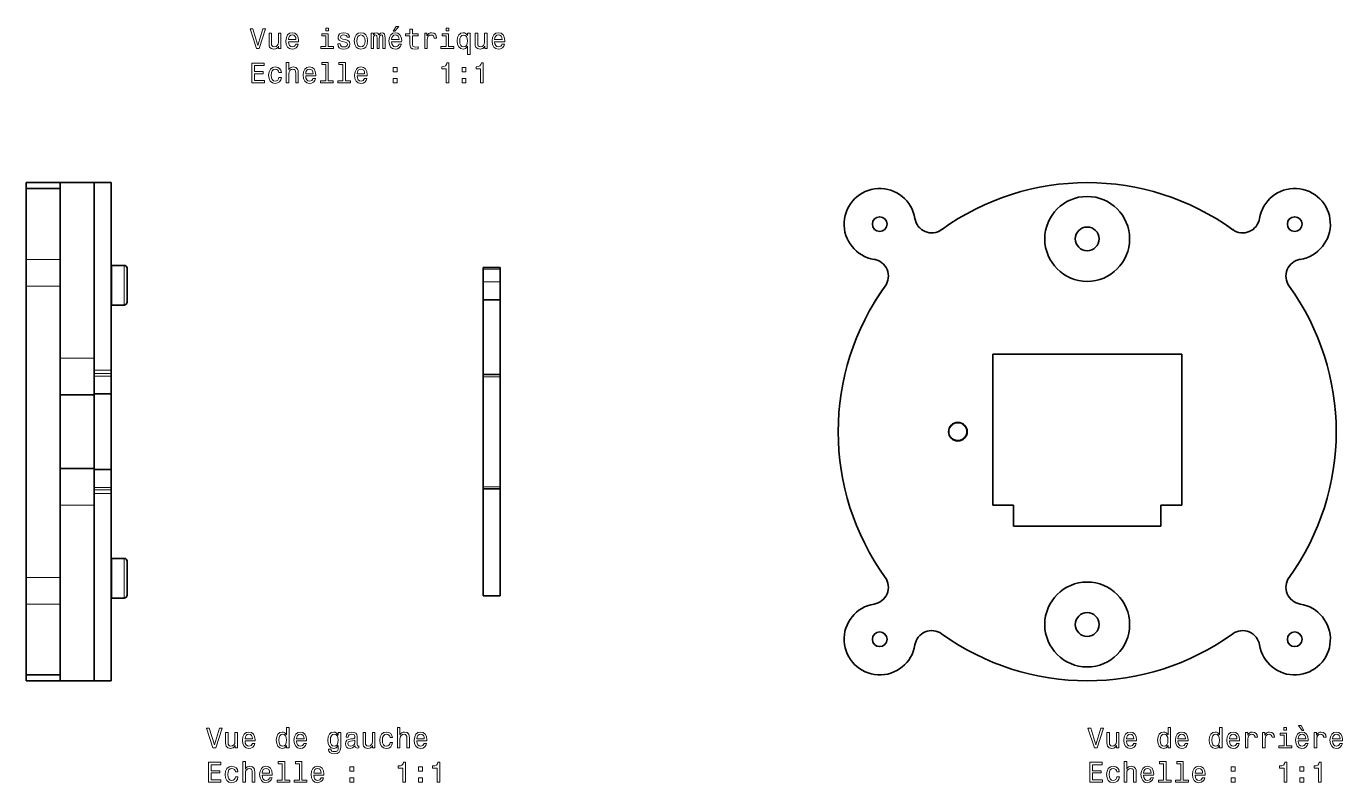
# Model space of a CAD drawing. Extents: x 434 to 934, y 260 to 624.
# Drawn here: x 701.7 to 934.4, y 358.5 to 492.1 of the extents above; entities that cross this region are included whole.
import ezdxf

# ---------------------------------------------------------------- set-up
doc = ezdxf.new("R2010")
doc.units = 0

msp = doc.modelspace()

# ---------------------------------------------------------------- linework, layer by layer
at = {"color": 7, "lineweight": 35, "ltscale": 0.030039}
msp.add_line((701.74, 463.3), (701.74, 464.5), dxfattribs=at)
at = {"color": 7, "lineweight": 35, "ltscale": 0.15}
for p, q in [((701.74, 464.5), (707.74, 464.5)), ((707.74, 463.47), (701.74, 463.47)), ((707.74, 464.5), (713.74, 464.5)), ((707.74, 427), (713.74, 427)), ((707.74, 414), (713.74, 414)), ((707.74, 377.53), (701.74, 377.53)), ((701.74, 376.5), (707.74, 376.5)), ((707.74, 376.5), (713.74, 376.5))]:
    msp.add_line(p, q, dxfattribs=at)
at = {"color": 7, "lineweight": 35, "ltscale": 0.313062}
for p, q in [((701.74, 463.47), (701.74, 450.95)), ((707.74, 450.95), (707.74, 463.47)), ((701.74, 390.05), (701.74, 377.53)), ((707.74, 377.53), (707.74, 390.05))]:
    msp.add_line(p, q, dxfattribs=at)
at = {"color": 7, "lineweight": 35, "ltscale": 0.025726}
msp.add_line((707.74, 463.47), (707.74, 464.5), dxfattribs=at)
msp.add_line((707.74, 463.47), (707.74, 464.5), dxfattribs=at)
at = {"color": 7, "lineweight": 35}
for p, q in [((713.74, 433.47), (713.74, 464.5)), ((713.74, 431.39), (713.74, 464.5)), ((716.74, 431.39), (716.74, 464.5)), ((701.74, 420.5), (701.74, 446.23)), ((707.74, 420.5), (707.74, 446.23)), ((905.92, 434.2), (872.52, 434.2)), ((872.52, 407.5), (872.52, 434.2)), ((905.92, 434.2), (905.92, 407.5)), ((701.74, 394.77), (701.74, 420.5)), ((707.74, 394.77), (707.74, 420.5)), ((713.74, 376.5), (713.74, 409.61)), ((716.74, 376.5), (716.74, 409.61)), ((713.74, 376.5), (713.74, 407.53)), ((876.22, 403.8), (902.22, 403.8)), ((876.22, 403.8), (902.22, 403.8))]:
    msp.add_line(p, q, dxfattribs=at)
at = {"color": 7, "lineweight": 35, "ltscale": 0.075}
for p, q in [((713.74, 464.5), (716.74, 464.5)), ((782.47, 449.51), (785.47, 449.51)), ((782.47, 443.8), (785.47, 443.8)), ((785.47, 430.6), (782.47, 430.6)), ((716.74, 427.2), (713.74, 427.2)), ((716.74, 413.8), (713.74, 413.8)), ((785.47, 410.4), (782.47, 410.4)), ((782.47, 391.49), (785.47, 391.49)), ((713.74, 376.5), (716.74, 376.5))]:
    msp.add_line(p, q, dxfattribs=at)
at = {"color": 7, "lineweight": 13, "ltscale": 0.15}
for p, q in [((701.74, 450.95), (707.74, 450.95)), ((701.74, 446.23), (707.74, 446.23)), ((707.74, 433.47), (713.74, 433.47)), ((707.74, 407.53), (713.74, 407.53)), ((701.74, 394.77), (707.74, 394.77)), ((701.74, 390.05), (707.74, 390.05))]:
    msp.add_line(p, q, dxfattribs=at)
at = {"color": 7, "lineweight": 35, "ltscale": 0.117937}
for p, q in [((701.74, 446.23), (701.74, 450.95)), ((707.74, 446.23), (707.74, 450.95)), ((701.74, 390.05), (701.74, 394.77)), ((707.74, 390.05), (707.74, 394.77))]:
    msp.add_line(p, q, dxfattribs=at)
at = {"color": 7, "lineweight": 13, "ltscale": 0.010712}
for p, q in [((716.84, 449.46), (716.84, 449.88)), ((719.04, 449.46), (719.04, 449.88))]:
    msp.add_line(p, q, dxfattribs=at)
at = {"color": 7, "lineweight": 35, "ltscale": 0.055}
for p, q in [((716.84, 449.88), (719.04, 449.88)), ((716.84, 442.88), (719.04, 442.88)), ((905.92, 434.2), (905.92, 432)), ((716.84, 398.12), (719.04, 398.12)), ((716.84, 391.12), (719.04, 391.12))]:
    msp.add_line(p, q, dxfattribs=at)
at = {"color": 7, "lineweight": 13, "ltscale": 0.164288}
for p, q in [((716.84, 442.88), (716.84, 449.46)), ((719.04, 442.88), (719.04, 449.46))]:
    msp.add_line(p, q, dxfattribs=at)
at = {"color": 7, "lineweight": 35, "ltscale": 0.009181}
for p, q in [((719.54, 449.02), (719.54, 449.38)), ((719.54, 397.25), (719.54, 397.62))]:
    msp.add_line(p, q, dxfattribs=at)
at = {"color": 7, "lineweight": 35, "ltscale": 0.140819}
for p, q in [((719.54, 443.38), (719.54, 449.02)), ((719.54, 391.62), (719.54, 397.25))]:
    msp.add_line(p, q, dxfattribs=at)
at = {"color": 7, "lineweight": 35, "ltscale": 0.007245}
for p, q in [((782.47, 449.22), (782.47, 449.51)), ((785.47, 449.22), (785.47, 449.51))]:
    msp.add_line(p, q, dxfattribs=at)
at = {"color": 7, "lineweight": 13, "ltscale": 0.075}
for p, q in [((782.47, 449.22), (785.47, 449.22)), ((782.47, 446.98), (785.47, 446.98)), ((716.74, 431.39), (713.74, 431.39)), ((716.74, 430.78), (713.74, 430.78)), ((716.74, 430.34), (713.74, 430.34)), ((785.47, 430.21), (782.47, 430.21)), ((716.74, 410.66), (713.74, 410.66)), ((716.74, 410.22), (713.74, 410.22)), ((716.74, 409.61), (713.74, 409.61)), ((785.47, 410.79), (782.47, 410.79))]:
    msp.add_line(p, q, dxfattribs=at)
at = {"color": 7, "lineweight": 35, "ltscale": 0.056018}
for p, q in [((782.47, 446.98), (782.47, 449.22)), ((785.47, 446.98), (785.47, 449.22))]:
    msp.add_line(p, q, dxfattribs=at)
at = {"color": 7, "lineweight": 35, "ltscale": 0.082693}
msp.add_line((782.47, 443.67), (782.47, 446.98), dxfattribs=at)
at = {"color": 7, "lineweight": 35, "ltscale": 0.079473}
msp.add_line((785.47, 443.8), (785.47, 446.98), dxfattribs=at)
at = {"color": 7, "lineweight": 35, "ltscale": 0.318921}
for p, q in [((707.74, 433.47), (707.74, 446.23)), ((707.74, 394.77), (707.74, 407.53))]:
    msp.add_line(p, q, dxfattribs=at)
at = {"color": 7, "lineweight": 35, "ltscale": 0.33735}
msp.add_line((782.47, 430.31), (782.47, 443.8), dxfattribs=at)
at = {"color": 7, "lineweight": 35, "ltscale": 0.330081}
msp.add_line((785.47, 430.6), (785.47, 443.8), dxfattribs=at)
at = {"color": 7, "lineweight": 35, "ltscale": 0.161858}
msp.add_line((713.74, 427), (713.74, 433.47), dxfattribs=at)
at = {"color": 7, "lineweight": 35, "ltscale": 0.015247}
for p, q in [((713.74, 430.78), (713.74, 431.39)), ((716.74, 430.78), (716.74, 431.39)), ((713.74, 409.61), (713.74, 410.22)), ((716.74, 409.61), (716.74, 410.22))]:
    msp.add_line(p, q, dxfattribs=at)
at = {"color": 7, "lineweight": 35, "ltscale": 0.002382}
for p, q in [((713.74, 430.69), (713.74, 430.78)), ((713.74, 410.22), (713.74, 410.31))]:
    msp.add_line(p, q, dxfattribs=at)
at = {"color": 7, "lineweight": 35, "ltscale": 0.010969}
for p, q in [((716.74, 430.34), (716.74, 430.78)), ((716.74, 410.22), (716.74, 410.66))]:
    msp.add_line(p, q, dxfattribs=at)
at = {"color": 7, "lineweight": 35, "ltscale": 0.009741}
for p, q in [((782.47, 430.21), (782.47, 430.6)), ((785.47, 430.21), (785.47, 430.6))]:
    msp.add_line(p, q, dxfattribs=at)
at = {"color": 7, "lineweight": 35, "ltscale": 0.078551}
for p, q in [((716.74, 427.2), (716.74, 430.34)), ((716.74, 410.66), (716.74, 413.8))]:
    msp.add_line(p, q, dxfattribs=at)
at = {"color": 7, "lineweight": 35, "ltscale": 0.485529}
for p, q in [((782.47, 410.79), (782.47, 430.21)), ((785.47, 410.79), (785.47, 430.21))]:
    msp.add_line(p, q, dxfattribs=at)
at = {"color": 7, "lineweight": 35, "ltscale": 0.325}
msp.add_line((713.74, 414), (713.74, 427), dxfattribs=at)
at = {"color": 7, "lineweight": 35, "ltscale": 0.334998}
msp.add_line((716.74, 413.8), (716.74, 427.2), dxfattribs=at)
at = {"color": 7, "lineweight": 35, "ltscale": 0.001415}
msp.add_line((865.32, 419.36), (865.28, 419.32), dxfattribs=at)
at = {"color": 7, "lineweight": 13, "ltscale": 0.002001}
msp.add_line((866.36, 419), (866.36, 418.92), dxfattribs=at)
at = {"color": 7, "lineweight": 13, "ltscale": 3.00563e-05}
msp.add_line((867.96, 420.45), (867.96, 420.45), dxfattribs=at)
at = {"color": 7, "lineweight": 13, "ltscale": 0.000107431}
msp.add_line((867.98, 420.36), (867.98, 420.36), dxfattribs=at)
at = {"color": 7, "lineweight": 35, "ltscale": 0.161859}
msp.add_line((713.74, 407.53), (713.74, 414), dxfattribs=at)
at = {"color": 7, "lineweight": 35, "ltscale": 0.009742}
for p, q in [((782.47, 410.4), (782.47, 410.79)), ((785.47, 410.4), (785.47, 410.79))]:
    msp.add_line(p, q, dxfattribs=at)
at = {"color": 7, "lineweight": 35, "ltscale": 0.472816}
for p, q in [((782.47, 391.49), (782.47, 410.4)), ((785.47, 391.49), (785.47, 410.4))]:
    msp.add_line(p, q, dxfattribs=at)
at = {"color": 7, "lineweight": 35, "ltscale": 0.0925}
for p, q in [((876.22, 407.5), (872.52, 407.5)), ((876.22, 407.5), (876.22, 403.8)), ((902.22, 407.5), (902.22, 403.8)), ((902.22, 407.5), (905.92, 407.5))]:
    msp.add_line(p, q, dxfattribs=at)
at = {"color": 7, "lineweight": 35, "ltscale": 0.0375}
msp.add_line((905.92, 409), (905.92, 407.5), dxfattribs=at)
at = {"color": 7, "lineweight": 13, "ltscale": 0.010711}
for p, q in [((716.84, 397.69), (716.84, 398.12)), ((719.04, 397.69), (719.04, 398.12))]:
    msp.add_line(p, q, dxfattribs=at)
at = {"color": 7, "lineweight": 13, "ltscale": 0.164289}
for p, q in [((716.84, 391.12), (716.84, 397.69)), ((719.04, 391.12), (719.04, 397.69))]:
    msp.add_line(p, q, dxfattribs=at)
at = {"color": 7, "lineweight": 35, "ltscale": 0.025702}
for p, q in [((701.74, 376.5), (701.74, 377.53)), ((707.74, 376.5), (707.74, 377.53))]:
    msp.add_line(p, q, dxfattribs=at)
at = {"color": 7, "lineweight": 35, "ltscale": 0.0257}
msp.add_line((707.74, 376.5), (707.74, 377.53), dxfattribs=at)
at = {"color": 7, "lineweight": 13}
for points in [[(743.53, 491.68), (742.65, 488.7), (741.75, 491.68), (741.27, 491.68), (742.4, 488.18), (742.9, 488.18), (744.01, 491.68)], [(746.73, 490.89), (746.29, 490.89), (746.29, 489.32), (746.24, 488.96), (746.09, 488.7), (745.87, 488.54), (745.57, 488.49), (745.33, 488.53), (745.18, 488.65), (745.09, 488.85), (745.07, 489.15), (745.07, 490.89), (744.63, 490.89), (744.63, 489.11), (744.64, 488.75), (744.74, 488.45), (745.03, 488.18), (745.5, 488.08), (745.75, 488.12), (745.97, 488.21), (746.16, 488.37), (746.31, 488.59), (746.31, 488.18), (746.73, 488.18)], [(748.07, 489.4), (749.84, 489.4), (749.85, 489.61), (749.77, 490.19), (749.55, 490.62), (749.19, 490.89), (748.72, 490.98), (748.27, 490.88), (747.91, 490.6), (747.69, 490.14), (747.61, 489.54), (747.68, 488.91), (747.91, 488.46), (748.26, 488.18), (748.71, 488.08), (749.1, 488.15), (749.43, 488.32), (749.66, 488.59), (749.8, 488.96), (749.36, 488.96), (749.27, 488.75), (749.14, 488.6), (748.77, 488.48), (748.48, 488.54), (748.26, 488.71), (748.12, 489), (748.07, 489.39)], [(755.12, 491.8), (754.66, 491.8), (754.66, 491.3), (755.12, 491.3)], [(758.12, 489.76), (757.69, 489.86), (757.37, 489.97), (757.26, 490.21), (757.29, 490.38), (757.4, 490.5), (757.57, 490.57), (757.82, 490.6), (758.05, 490.57), (758.24, 490.48), (758.36, 490.35), (758.41, 490.17), (758.85, 490.17), (758.85, 490.18), (758.77, 490.5), (758.56, 490.76), (758.24, 490.92), (757.82, 490.98), (757.39, 490.92), (757.08, 490.76), (756.88, 490.51), (756.82, 490.2), (756.86, 489.89), (757.01, 489.68), (757.24, 489.53), (757.58, 489.42), (758.07, 489.3), (758.37, 489.18), (758.45, 489.08), (758.48, 488.92), (758.44, 488.74), (758.32, 488.6), (758.12, 488.51), (757.86, 488.48), (757.58, 488.51), (757.38, 488.61), (757.24, 488.78), (757.19, 489.02), (756.76, 489.02), (756.83, 488.62), (757.04, 488.32), (757.36, 488.15), (757.82, 488.08), (758.29, 488.15), (758.64, 488.32), (758.85, 488.61), (758.93, 488.98), (758.87, 489.29), (758.72, 489.51), (758.46, 489.65)], [(759.69, 489.53), (759.77, 488.91), (760.01, 488.46), (760.37, 488.18), (760.87, 488.08), (761.36, 488.18), (761.73, 488.46), (761.96, 488.91), (762.04, 489.53), (761.96, 490.15), (761.73, 490.6), (761.36, 490.88), (760.87, 490.98), (760.37, 490.88), (760.01, 490.6), (759.77, 490.15)], [(762.68, 488.18), (763.09, 488.18), (763.09, 489.99), (763.12, 490.26), (763.19, 490.46), (763.31, 490.57), (763.46, 490.62), (763.58, 490.58), (763.66, 490.48), (763.7, 490.31), (763.72, 490.08), (763.72, 488.18), (764.1, 488.18), (764.1, 489.99), (764.13, 490.26), (764.2, 490.45), (764.32, 490.57), (764.47, 490.62), (764.6, 490.58), (764.68, 490.48), (764.73, 490.08), (764.73, 488.18), (765.14, 488.18), (765.14, 490.05), (765.11, 490.44), (765.03, 490.74), (764.87, 490.92), (764.61, 490.98), (764.3, 490.88), (764.06, 490.59), (763.87, 490.88), (763.56, 490.98), (763.27, 490.88), (763.08, 490.6), (763.08, 490.89), (762.68, 490.89)], [(766.29, 489.4), (768.06, 489.4), (768.07, 489.61), (767.98, 490.19), (767.76, 490.62), (767.41, 490.89), (766.94, 490.98), (766.48, 490.88), (766.13, 490.6), (765.9, 490.14), (765.82, 489.54), (765.9, 488.91), (766.12, 488.46), (766.47, 488.18), (766.93, 488.08), (767.32, 488.15), (767.64, 488.32), (767.88, 488.59), (768.02, 488.96), (767.58, 488.96), (767.49, 488.75), (767.35, 488.6), (766.98, 488.48), (766.69, 488.54), (766.48, 488.71), (766.34, 489), (766.29, 489.39)], [(766.59, 491.25), (766.89, 491.25), (767.59, 492.11), (767.1, 492.11)], [(769.53, 490.42), (769.53, 489.06), (769.56, 488.62), (769.7, 488.32), (769.98, 488.14), (770.46, 488.08), (770.99, 488.11), (770.99, 488.49), (770.6, 488.46), (770.25, 488.5), (770.07, 488.63), (769.99, 488.84), (769.97, 489.14), (769.97, 490.42), (770.99, 490.42), (770.99, 490.8), (769.97, 490.8), (769.97, 491.59), (769.53, 491.59), (769.53, 490.8), (768.76, 490.8), (768.76, 490.42)], [(772.14, 488.18), (772.58, 488.18), (772.58, 489.73), (772.62, 490.1), (772.76, 490.37), (772.98, 490.53), (773.28, 490.58), (773.5, 490.55), (773.67, 490.45), (773.77, 490.28), (773.8, 490.04), (774.25, 490.04), (774.19, 490.45), (774.03, 490.75), (773.75, 490.92), (773.37, 490.98), (773.11, 490.94), (772.89, 490.84), (772.7, 490.67), (772.54, 490.44), (772.54, 490.89), (772.14, 490.89)], [(776.38, 491.8), (775.91, 491.8), (775.91, 491.3), (776.38, 491.3)], [(779.71, 490.47), (779.55, 490.7), (779.37, 490.86), (779.17, 490.95), (778.93, 490.98), (778.5, 490.88), (778.17, 490.6), (777.95, 490.15), (777.87, 489.54), (777.95, 488.92), (778.17, 488.47), (778.5, 488.18), (778.93, 488.08), (779.17, 488.11), (779.37, 488.2), (779.54, 488.36), (779.71, 488.59), (779.71, 487.13), (780.15, 487.13), (780.15, 490.89), (779.71, 490.89)], [(783.16, 490.89), (782.72, 490.89), (782.72, 489.32), (782.67, 488.96), (782.52, 488.7), (782.3, 488.54), (782, 488.49), (781.76, 488.53), (781.61, 488.65), (781.53, 488.85), (781.51, 489.15), (781.51, 490.89), (781.06, 490.89), (781.06, 489.11), (781.08, 488.75), (781.17, 488.45), (781.47, 488.18), (781.93, 488.08), (782.19, 488.12), (782.4, 488.21), (782.59, 488.37), (782.74, 488.59), (782.74, 488.18), (783.16, 488.18)], [(784.5, 489.4), (786.28, 489.4), (786.28, 489.61), (786.2, 490.19), (785.98, 490.62), (785.63, 490.89), (785.16, 490.98), (784.7, 490.88), (784.35, 490.6), (784.12, 490.14), (784.04, 489.54), (784.11, 488.91), (784.34, 488.46), (784.69, 488.18), (785.14, 488.08), (785.54, 488.15), (785.86, 488.32), (786.1, 488.59), (786.23, 488.96), (785.79, 488.96), (785.7, 488.75), (785.57, 488.6), (785.2, 488.48), (784.91, 488.54), (784.69, 488.71), (784.55, 489), (784.5, 489.39)], [(748.07, 489.78), (748.12, 490.13), (748.26, 490.38), (748.47, 490.54), (748.74, 490.59), (749.01, 490.54), (749.21, 490.38), (749.34, 490.13), (749.39, 489.78)], [(755.11, 488.55), (755.11, 490.8), (753.97, 490.8), (753.97, 490.42), (754.67, 490.42), (754.67, 488.55), (753.76, 488.55), (753.76, 488.18), (756.03, 488.18), (756.03, 488.55)], [(760.15, 489.54), (760.19, 489.99), (760.33, 490.32), (760.56, 490.52), (760.87, 490.59), (761.17, 490.52), (761.4, 490.32), (761.54, 489.99), (761.59, 489.54), (761.54, 489.08), (761.4, 488.74), (761.17, 488.54), (760.87, 488.48), (760.56, 488.54), (760.33, 488.74), (760.19, 489.08)], [(766.29, 489.78), (766.34, 490.13), (766.48, 490.38), (766.68, 490.54), (766.96, 490.59), (767.22, 490.54), (767.43, 490.38), (767.56, 490.13), (767.6, 489.78)], [(776.36, 488.55), (776.36, 490.8), (775.22, 490.8), (775.22, 490.42), (775.92, 490.42), (775.92, 488.55), (775.01, 488.55), (775.01, 488.18), (777.28, 488.18), (777.28, 488.55)], [(778.33, 489.54), (778.37, 489.98), (778.52, 490.31), (778.73, 490.51), (779, 490.58), (779.3, 490.51), (779.52, 490.32), (779.65, 489.99), (779.7, 489.54), (779.65, 489.08), (779.52, 488.75), (779.3, 488.55), (779, 488.48), (778.73, 488.55), (778.52, 488.75), (778.37, 489.08)], [(784.5, 489.78), (784.56, 490.13), (784.69, 490.38), (784.9, 490.54), (785.17, 490.59), (785.44, 490.54), (785.65, 490.38), (785.77, 490.13), (785.82, 489.78)], [(741.59, 482.13), (743.81, 482.13), (743.81, 482.56), (742.06, 482.56), (742.06, 483.74), (743.62, 483.74), (743.62, 484.16), (742.06, 484.16), (742.06, 485.21), (743.77, 485.21), (743.77, 485.63), (741.59, 485.63)], [(746.37, 483.94), (746.81, 483.94), (746.72, 484.35), (746.5, 484.66), (746.16, 484.86), (745.72, 484.94), (745.24, 484.83), (744.87, 484.55), (744.64, 484.09), (744.56, 483.48), (744.63, 482.87), (744.86, 482.41), (745.22, 482.13), (745.71, 482.04), (746.14, 482.11), (746.48, 482.32), (746.71, 482.66), (746.81, 483.1), (746.39, 483.1), (746.31, 482.82), (746.17, 482.61), (745.97, 482.47), (745.72, 482.43), (745.42, 482.5), (745.19, 482.7), (745.06, 483.03), (745.01, 483.49), (745.06, 483.95), (745.2, 484.28), (745.43, 484.48), (745.72, 484.55), (745.99, 484.5), (746.18, 484.39), (746.31, 484.19)], [(747.68, 482.13), (748.12, 482.13), (748.12, 483.7), (748.17, 484.05), (748.32, 484.32), (748.54, 484.48), (748.85, 484.54), (749.09, 484.49), (749.24, 484.35), (749.31, 484.12), (749.34, 483.82), (749.34, 482.13), (749.78, 482.13), (749.78, 483.91), (749.76, 484.27), (749.67, 484.57), (749.38, 484.84), (748.91, 484.94), (748.66, 484.9), (748.44, 484.8), (748.26, 484.65), (748.12, 484.45), (748.12, 485.75), (747.68, 485.75)], [(751.11, 483.36), (752.88, 483.36), (752.89, 483.56), (752.8, 484.14), (752.58, 484.58), (752.23, 484.84), (751.76, 484.94), (751.3, 484.83), (750.95, 484.55), (750.72, 484.09), (750.64, 483.49), (750.72, 482.87), (750.94, 482.41), (751.29, 482.13), (751.75, 482.04), (752.14, 482.1), (752.46, 482.27), (752.7, 482.55), (752.83, 482.91), (752.4, 482.91), (752.31, 482.71), (752.17, 482.56), (751.8, 482.43), (751.51, 482.49), (751.3, 482.67), (751.16, 482.95), (751.11, 483.34)], [(751.11, 483.73), (751.16, 484.08), (751.3, 484.34), (751.5, 484.49), (751.78, 484.55), (752.04, 484.49), (752.25, 484.34), (752.38, 484.08), (752.42, 483.73)], [(754.64, 485.38), (754.64, 482.5), (753.72, 482.5), (753.72, 482.13), (755.99, 482.13), (755.99, 482.5), (755.08, 482.5), (755.08, 485.75), (753.94, 485.75), (753.94, 485.38)], [(757.67, 485.38), (757.67, 482.5), (756.76, 482.5), (756.76, 482.13), (759.02, 482.13), (759.02, 482.5), (758.12, 482.5), (758.12, 485.75), (756.98, 485.75), (756.98, 485.38)], [(760.21, 483.36), (761.99, 483.36), (761.99, 483.56), (761.91, 484.14), (761.69, 484.58), (761.34, 484.84), (760.87, 484.94), (760.41, 484.83), (760.06, 484.55), (759.83, 484.09), (759.75, 483.49), (759.82, 482.87), (760.05, 482.41), (760.4, 482.13), (760.85, 482.04), (761.25, 482.1), (761.57, 482.27), (761.81, 482.55), (761.94, 482.91), (761.5, 482.91), (761.41, 482.71), (761.28, 482.56), (760.91, 482.43), (760.62, 482.49), (760.4, 482.67), (760.26, 482.95), (760.21, 483.34)], [(760.21, 483.73), (760.27, 484.08), (760.4, 484.34), (760.61, 484.49), (760.88, 484.55), (761.15, 484.49), (761.36, 484.34), (761.48, 484.08), (761.53, 483.73)], [(766.59, 484.09), (767.29, 484.09), (767.29, 484.84), (766.59, 484.84)], [(775.96, 482.13), (776.42, 482.13), (776.42, 485.66), (776.07, 485.66), (775.98, 485.35), (775.8, 485.14), (775.52, 485.02), (775.14, 484.98), (775.14, 484.62), (775.96, 484.62)], [(778.74, 484.09), (779.43, 484.09), (779.43, 484.84), (778.74, 484.84)], [(782.03, 482.13), (782.49, 482.13), (782.49, 485.66), (782.15, 485.66), (782.06, 485.35), (781.87, 485.14), (781.6, 485.02), (781.21, 484.98), (781.21, 484.62), (782.03, 484.62)], [(766.59, 482.13), (767.29, 482.13), (767.29, 482.88), (766.59, 482.88)], [(778.74, 482.13), (779.43, 482.13), (779.43, 482.88), (778.74, 482.88)], [(735.85, 368.15), (734.97, 365.17), (734.07, 368.15), (733.59, 368.15), (734.72, 364.64), (735.23, 364.64), (736.33, 368.15)], [(747.74, 365.06), (747.74, 364.64), (748.18, 364.64), (748.18, 368.26), (747.74, 368.26), (747.74, 366.94), (747.41, 367.32), (747.2, 367.41), (746.96, 367.45), (746.53, 367.35), (746.2, 367.06), (745.98, 366.61), (745.91, 366), (745.98, 365.39), (746.2, 364.93), (746.53, 364.64), (746.96, 364.55), (747.2, 364.58), (747.41, 364.67)], [(767.33, 364.64), (767.77, 364.64), (767.77, 366.21), (767.82, 366.56), (767.96, 366.83), (768.19, 366.99), (768.49, 367.05), (768.73, 367), (768.89, 366.86), (768.96, 366.64), (768.99, 366.33), (768.99, 364.64), (769.43, 364.64), (769.43, 366.42), (769.41, 366.78), (769.32, 367.08), (769.02, 367.35), (768.56, 367.45), (768.31, 367.41), (768.09, 367.32), (767.91, 367.16), (767.77, 366.96), (767.77, 368.26), (767.33, 368.26)], [(891.61, 368.15), (890.74, 365.17), (889.83, 368.15), (889.35, 368.15), (890.48, 364.64), (890.99, 364.64), (892.09, 368.15)], [(903.5, 365.06), (903.5, 364.64), (903.94, 364.64), (903.94, 368.26), (903.5, 368.26), (903.5, 366.94), (903.17, 367.32), (902.96, 367.41), (902.72, 367.45), (902.29, 367.35), (901.96, 367.06), (901.74, 366.61), (901.67, 366), (901.74, 365.39), (901.96, 364.93), (902.29, 364.64), (902.72, 364.55), (902.96, 364.58), (903.17, 364.67)], [(912.61, 365.06), (912.61, 364.64), (913.05, 364.64), (913.05, 368.26), (912.61, 368.26), (912.61, 366.94), (912.28, 367.32), (912.07, 367.41), (911.83, 367.45), (911.4, 367.35), (911.07, 367.06), (910.85, 366.61), (910.78, 366), (910.85, 365.39), (911.07, 364.93), (911.4, 364.64), (911.83, 364.55), (912.07, 364.58), (912.28, 364.67)], [(924.46, 368.26), (923.99, 368.26), (923.99, 367.76), (924.46, 367.76)], [(927.53, 367.72), (927.02, 368.58), (926.53, 368.58), (927.23, 367.72)], [(739.05, 367.35), (738.61, 367.35), (738.61, 365.79), (738.56, 365.43), (738.41, 365.16), (738.19, 365), (737.89, 364.95), (737.65, 364.99), (737.5, 365.11), (737.42, 365.32), (737.4, 365.61), (737.4, 367.35), (736.95, 367.35), (736.95, 365.57), (736.97, 365.21), (737.06, 364.92), (737.35, 364.64), (737.82, 364.55), (738.08, 364.58), (738.29, 364.67), (738.48, 364.83), (738.63, 365.06), (738.63, 364.64), (739.05, 364.64)], [(740.39, 365.87), (742.17, 365.87), (742.17, 366.08), (742.09, 366.66), (741.87, 367.09), (741.52, 367.35), (741.05, 367.45), (740.59, 367.35), (740.23, 367.06), (740.01, 366.61), (739.93, 366), (740, 365.38), (740.23, 364.93), (740.58, 364.64), (741.03, 364.55), (741.42, 364.61), (741.75, 364.78), (741.98, 365.06), (742.12, 365.42), (741.68, 365.42), (741.59, 365.22), (741.46, 365.07), (741.09, 364.95), (740.8, 365), (740.58, 365.18), (740.44, 365.47), (740.39, 365.85)], [(740.39, 366.24), (740.45, 366.59), (740.58, 366.85), (740.79, 367), (741.06, 367.06), (741.33, 367), (741.54, 366.85), (741.66, 366.59), (741.71, 366.24)], [(747.04, 367.05), (747.33, 366.98), (747.55, 366.78), (747.68, 366.45), (747.73, 366), (747.68, 365.54), (747.55, 365.21), (747.33, 365.01), (747.04, 364.95), (746.76, 365.01), (746.55, 365.21), (746.41, 365.55), (746.36, 366), (746.41, 366.45), (746.55, 366.78), (746.76, 366.98)], [(749.5, 365.87), (751.27, 365.87), (751.28, 366.08), (751.2, 366.66), (750.98, 367.09), (750.62, 367.35), (750.15, 367.45), (749.7, 367.35), (749.34, 367.06), (749.12, 366.61), (749.04, 366), (749.11, 365.38), (749.34, 364.93), (749.69, 364.64), (750.14, 364.55), (750.53, 364.61), (750.86, 364.78), (751.09, 365.06), (751.23, 365.42), (750.79, 365.42), (750.7, 365.22), (750.57, 365.07), (750.2, 364.95), (749.91, 365), (749.69, 365.18), (749.55, 365.47), (749.5, 365.85)], [(749.5, 366.24), (749.55, 366.59), (749.69, 366.85), (749.9, 367), (750.17, 367.06), (750.44, 367), (750.64, 366.85), (750.77, 366.59), (750.82, 366.24)], [(757.29, 364.76), (757.29, 367.35), (756.87, 367.35), (756.87, 366.91), (756.52, 367.31), (756.31, 367.41), (756.07, 367.45), (755.64, 367.35), (755.31, 367.06), (755.09, 366.61), (755.02, 366), (755.09, 365.38), (755.31, 364.93), (755.64, 364.64), (756.07, 364.55), (756.31, 364.58), (756.51, 364.67), (756.87, 365.06), (756.87, 364.67), (756.83, 364.37), (756.72, 364.15), (756.5, 364.03), (756.19, 363.98), (755.91, 364.01), (755.71, 364.09), (755.6, 364.22), (755.56, 364.4), (755.13, 364.4), (755.13, 364.38), (755.2, 364.05), (755.4, 363.81), (755.72, 363.65), (756.16, 363.6), (756.69, 363.68), (757.03, 363.89), (757.23, 364.26)], [(755.48, 366), (755.52, 366.45), (755.66, 366.78), (755.87, 366.98), (756.15, 367.05), (756.45, 366.98), (756.67, 366.78), (756.81, 366.45), (756.86, 366), (756.81, 365.54), (756.67, 365.21), (756.45, 365.01), (756.15, 364.95), (755.87, 365.01), (755.66, 365.21), (755.52, 365.55)], [(759.83, 365), (759.83, 364.98), (759.85, 364.81), (759.93, 364.69), (760.25, 364.59), (760.49, 364.63), (760.49, 364.98), (760.39, 364.96), (760.25, 365.03), (760.22, 365.23), (760.22, 366.63), (760.16, 366.99), (759.98, 367.24), (759.68, 367.39), (759.24, 367.45), (758.82, 367.39), (758.51, 367.22), (758.31, 366.95), (758.24, 366.6), (758.24, 366.56), (758.64, 366.56), (758.68, 366.78), (758.79, 366.93), (758.97, 367.02), (759.23, 367.05), (759.47, 367.03), (759.65, 366.95), (759.76, 366.82), (759.79, 366.64), (759.77, 366.43), (759.69, 366.32), (759.49, 366.27), (759.11, 366.23), (758.68, 366.14), (758.37, 365.98), (758.19, 365.73), (758.13, 365.35), (758.18, 365.02), (758.34, 364.77), (758.59, 364.62), (758.94, 364.56), (759.41, 364.67)], [(759.78, 365.59), (759.72, 365.33), (759.56, 365.13), (759.31, 365), (759.02, 364.95), (758.82, 364.98), (758.69, 365.06), (758.6, 365.2), (758.58, 365.39), (758.6, 365.57), (758.68, 365.7), (759, 365.84), (759.41, 365.9), (759.78, 366.02)], [(763.34, 367.35), (762.9, 367.35), (762.9, 365.79), (762.85, 365.43), (762.7, 365.16), (762.48, 365), (762.18, 364.95), (761.94, 364.99), (761.79, 365.11), (761.7, 365.32), (761.68, 365.61), (761.68, 367.35), (761.24, 367.35), (761.24, 365.57), (761.25, 365.21), (761.35, 364.92), (761.64, 364.64), (762.11, 364.55), (762.36, 364.58), (762.58, 364.67), (762.77, 364.83), (762.92, 365.06), (762.92, 364.64), (763.34, 364.64)], [(766.02, 366.45), (766.45, 366.45), (766.36, 366.86), (766.15, 367.18), (765.81, 367.37), (765.37, 367.45), (764.89, 367.35), (764.52, 367.06), (764.29, 366.61), (764.21, 365.99), (764.28, 365.38), (764.51, 364.93), (764.87, 364.64), (765.35, 364.55), (765.79, 364.62), (766.13, 364.84), (766.36, 365.17), (766.46, 365.61), (766.04, 365.61), (765.96, 365.33), (765.82, 365.12), (765.62, 364.99), (765.37, 364.95), (765.06, 365.01), (764.84, 365.21), (764.7, 365.54), (764.66, 366.01), (764.7, 366.46), (764.85, 366.79), (765.07, 366.99), (765.37, 367.06), (765.63, 367.01), (765.83, 366.9), (765.96, 366.71)], [(770.75, 365.87), (772.53, 365.87), (772.53, 366.08), (772.45, 366.66), (772.23, 367.09), (771.88, 367.35), (771.41, 367.45), (770.95, 367.35), (770.59, 367.06), (770.37, 366.61), (770.29, 366), (770.36, 365.38), (770.59, 364.93), (770.94, 364.64), (771.39, 364.55), (771.79, 364.61), (772.11, 364.78), (772.34, 365.06), (772.48, 365.42), (772.04, 365.42), (771.95, 365.22), (771.82, 365.07), (771.45, 364.95), (771.16, 365), (770.94, 365.18), (770.8, 365.47), (770.75, 365.85)], [(770.75, 366.24), (770.81, 366.59), (770.94, 366.85), (771.15, 367), (771.42, 367.06), (771.69, 367), (771.9, 366.85), (772.02, 366.59), (772.07, 366.24)], [(894.82, 367.35), (894.37, 367.35), (894.37, 365.79), (894.32, 365.43), (894.17, 365.16), (893.95, 365), (893.65, 364.95), (893.41, 364.99), (893.26, 365.11), (893.18, 365.32), (893.16, 365.61), (893.16, 367.35), (892.71, 367.35), (892.71, 365.57), (892.73, 365.21), (892.82, 364.92), (893.12, 364.64), (893.58, 364.55), (893.84, 364.58), (894.05, 364.67), (894.24, 364.83), (894.39, 365.06), (894.39, 364.64), (894.82, 364.64)], [(896.15, 365.87), (897.93, 365.87), (897.93, 366.08), (897.85, 366.66), (897.63, 367.09), (897.28, 367.35), (896.81, 367.45), (896.35, 367.35), (896, 367.06), (895.77, 366.61), (895.69, 366), (895.76, 365.38), (895.99, 364.93), (896.34, 364.64), (896.79, 364.55), (897.19, 364.61), (897.51, 364.78), (897.75, 365.06), (897.88, 365.42), (897.44, 365.42), (897.35, 365.22), (897.22, 365.07), (896.85, 364.95), (896.56, 365), (896.34, 365.18), (896.2, 365.47), (896.15, 365.85)], [(896.15, 366.24), (896.21, 366.59), (896.34, 366.85), (896.55, 367), (896.82, 367.06), (897.09, 367), (897.3, 366.85), (897.42, 366.59), (897.47, 366.24)], [(902.8, 367.05), (903.09, 366.98), (903.31, 366.78), (903.44, 366.45), (903.49, 366), (903.44, 365.54), (903.31, 365.21), (903.09, 365.01), (902.8, 364.95), (902.52, 365.01), (902.31, 365.21), (902.17, 365.55), (902.12, 366), (902.17, 366.45), (902.31, 366.78), (902.52, 366.98)], [(905.26, 365.87), (907.04, 365.87), (907.04, 366.08), (906.96, 366.66), (906.74, 367.09), (906.38, 367.35), (905.92, 367.45), (905.46, 367.35), (905.1, 367.06), (904.88, 366.61), (904.8, 366), (904.87, 365.38), (905.1, 364.93), (905.45, 364.64), (905.9, 364.55), (906.29, 364.61), (906.62, 364.78), (906.85, 365.06), (906.99, 365.42), (906.55, 365.42), (906.46, 365.22), (906.33, 365.07), (905.96, 364.95), (905.67, 365), (905.45, 365.18), (905.31, 365.47), (905.26, 365.85)], [(905.26, 366.24), (905.32, 366.59), (905.45, 366.85), (905.66, 367), (905.93, 367.06), (906.2, 367), (906.4, 366.85), (906.53, 366.59), (906.58, 366.24)], [(911.91, 367.05), (912.2, 366.98), (912.42, 366.78), (912.55, 366.45), (912.6, 366), (912.55, 365.54), (912.42, 365.21), (912.2, 365.01), (911.91, 364.95), (911.63, 365.01), (911.42, 365.21), (911.28, 365.55), (911.23, 366), (911.28, 366.45), (911.42, 366.78), (911.63, 366.98)], [(914.37, 365.87), (916.14, 365.87), (916.15, 366.08), (916.07, 366.66), (915.85, 367.09), (915.49, 367.35), (915.02, 367.45), (914.56, 367.35), (914.21, 367.06), (913.98, 366.61), (913.9, 366), (913.98, 365.38), (914.21, 364.93), (914.55, 364.64), (915.01, 364.55), (915.4, 364.61), (915.72, 364.78), (915.96, 365.06), (916.1, 365.42), (915.66, 365.42), (915.57, 365.22), (915.44, 365.07), (915.06, 364.95), (914.78, 365), (914.56, 365.18), (914.42, 365.47), (914.37, 365.85)], [(914.37, 366.24), (914.42, 366.59), (914.56, 366.85), (914.77, 367), (915.04, 367.06), (915.31, 367), (915.51, 366.85), (915.64, 366.59), (915.68, 366.24)], [(917.18, 364.64), (917.63, 364.64), (917.63, 366.19), (917.67, 366.56), (917.81, 366.83), (918.03, 366.99), (918.33, 367.05), (918.55, 367.01), (918.72, 366.91), (918.82, 366.74), (918.85, 366.51), (919.3, 366.51), (919.24, 366.92), (919.07, 367.21), (918.8, 367.39), (918.42, 367.45), (918.16, 367.41), (917.94, 367.31), (917.74, 367.13), (917.59, 366.9), (917.59, 367.35), (917.18, 367.35)], [(920.22, 364.64), (920.66, 364.64), (920.66, 366.19), (920.71, 366.56), (920.84, 366.83), (921.07, 366.99), (921.36, 367.05), (921.58, 367.01), (921.75, 366.91), (921.85, 366.74), (921.89, 366.51), (922.34, 366.51), (922.28, 366.92), (922.11, 367.21), (921.83, 367.39), (921.45, 367.45), (921.2, 367.41), (920.97, 367.31), (920.78, 367.13), (920.62, 366.9), (920.62, 367.35), (920.22, 367.35)], [(924.44, 365.02), (924.44, 367.26), (923.3, 367.26), (923.3, 366.88), (924, 366.88), (924, 365.02), (923.09, 365.02), (923.09, 364.64), (925.36, 364.64), (925.36, 365.02)], [(926.51, 365.87), (928.29, 365.87), (928.29, 366.08), (928.21, 366.66), (927.99, 367.09), (927.64, 367.35), (927.17, 367.45), (926.71, 367.35), (926.36, 367.06), (926.13, 366.61), (926.05, 366), (926.12, 365.38), (926.35, 364.93), (926.7, 364.64), (927.15, 364.55), (927.55, 364.61), (927.87, 364.78), (928.11, 365.06), (928.24, 365.42), (927.8, 365.42), (927.71, 365.22), (927.58, 365.07), (927.21, 364.95), (926.92, 365), (926.7, 365.18), (926.56, 365.47), (926.51, 365.85)], [(926.51, 366.24), (926.57, 366.59), (926.7, 366.85), (926.91, 367), (927.18, 367.06), (927.45, 367), (927.66, 366.85), (927.78, 366.59), (927.83, 366.24)], [(929.33, 364.64), (929.77, 364.64), (929.77, 366.19), (929.82, 366.56), (929.95, 366.83), (930.17, 366.99), (930.47, 367.05), (930.69, 367.01), (930.86, 366.91), (930.96, 366.74), (931, 366.51), (931.44, 366.51), (931.38, 366.92), (931.22, 367.21), (930.94, 367.39), (930.56, 367.45), (930.3, 367.41), (930.08, 367.31), (929.89, 367.13), (929.73, 366.9), (929.73, 367.35), (929.33, 367.35)], [(932.58, 365.87), (934.36, 365.87), (934.36, 366.08), (934.28, 366.66), (934.06, 367.09), (933.71, 367.35), (933.24, 367.45), (932.78, 367.35), (932.43, 367.06), (932.2, 366.61), (932.12, 366), (932.2, 365.38), (932.42, 364.93), (932.77, 364.64), (933.22, 364.55), (933.62, 364.61), (933.94, 364.78), (934.18, 365.06), (934.31, 365.42), (933.88, 365.42), (933.78, 365.22), (933.65, 365.07), (933.28, 364.95), (932.99, 365), (932.78, 365.18), (932.63, 365.47), (932.58, 365.85)], [(932.58, 366.24), (932.64, 366.59), (932.78, 366.85), (932.98, 367), (933.25, 367.06), (933.52, 367), (933.73, 366.85), (933.85, 366.59), (933.9, 366.24)], [(733.92, 358.6), (736.13, 358.6), (736.13, 359.02), (734.38, 359.02), (734.38, 360.21), (735.94, 360.21), (735.94, 360.62), (734.38, 360.62), (734.38, 361.67), (736.09, 361.67), (736.09, 362.1), (733.92, 362.1)], [(738.69, 360.41), (739.13, 360.41), (739.04, 360.81), (738.82, 361.13), (738.48, 361.32), (738.05, 361.4), (737.56, 361.3), (737.19, 361.02), (736.96, 360.56), (736.88, 359.94), (736.96, 359.33), (737.18, 358.88), (737.54, 358.6), (738.03, 358.5), (738.46, 358.58), (738.8, 358.79), (739.03, 359.12), (739.14, 359.56), (738.71, 359.56), (738.64, 359.28), (738.49, 359.07), (738.29, 358.94), (738.05, 358.9), (737.74, 358.96), (737.52, 359.17), (737.38, 359.49), (737.33, 359.96), (737.38, 360.41), (737.52, 360.74), (737.75, 360.94), (738.05, 361.01), (738.31, 360.97), (738.5, 360.85), (738.64, 360.66)], [(740, 358.6), (740.45, 358.6), (740.45, 360.16), (740.49, 360.52), (740.64, 360.78), (740.87, 360.94), (741.17, 361), (741.41, 360.95), (741.56, 360.82), (741.64, 360.59), (741.66, 360.29), (741.66, 358.6), (742.11, 358.6), (742.11, 360.38), (742.09, 360.73), (741.99, 361.03), (741.7, 361.3), (741.23, 361.4), (740.98, 361.37), (740.76, 361.27), (740.58, 361.12), (740.45, 360.91), (740.45, 362.22), (740, 362.22)], [(743.43, 359.82), (745.2, 359.82), (745.21, 360.03), (745.13, 360.61), (744.9, 361.04), (744.55, 361.3), (744.08, 361.4), (743.62, 361.3), (743.27, 361.02), (743.04, 360.56), (742.96, 359.95), (743.04, 359.33), (743.27, 358.88), (743.61, 358.6), (744.07, 358.5), (744.46, 358.57), (744.78, 358.74), (745.02, 359.01), (745.16, 359.37), (744.72, 359.37), (744.63, 359.17), (744.5, 359.02), (744.12, 358.9), (743.84, 358.95), (743.62, 359.13), (743.48, 359.42), (743.43, 359.81)], [(743.43, 360.2), (743.48, 360.54), (743.62, 360.8), (743.83, 360.96), (744.1, 361.01), (744.37, 360.96), (744.57, 360.8), (744.7, 360.54), (744.74, 360.2)], [(746.96, 361.84), (746.96, 358.97), (746.04, 358.97), (746.04, 358.6), (748.31, 358.6), (748.31, 358.97), (747.4, 358.97), (747.4, 362.22), (746.26, 362.22), (746.26, 361.84)], [(749.99, 361.84), (749.99, 358.97), (749.08, 358.97), (749.08, 358.6), (751.34, 358.6), (751.34, 358.97), (750.44, 358.97), (750.44, 362.22), (749.3, 362.22), (749.3, 361.84)], [(752.54, 359.82), (754.31, 359.82), (754.32, 360.03), (754.23, 360.61), (754.01, 361.04), (753.66, 361.3), (753.19, 361.4), (752.73, 361.3), (752.38, 361.02), (752.15, 360.56), (752.07, 359.95), (752.15, 359.33), (752.37, 358.88), (752.72, 358.6), (753.18, 358.5), (753.57, 358.57), (753.89, 358.74), (754.13, 359.01), (754.26, 359.37), (753.83, 359.37), (753.74, 359.17), (753.6, 359.02), (753.23, 358.9), (752.94, 358.95), (752.73, 359.13), (752.59, 359.42), (752.54, 359.81)], [(752.54, 360.2), (752.59, 360.54), (752.73, 360.8), (752.93, 360.96), (753.21, 361.01), (753.47, 360.96), (753.68, 360.8), (753.81, 360.54), (753.85, 360.2)], [(758.91, 360.55), (759.61, 360.55), (759.61, 361.3), (758.91, 361.3)], [(768.28, 358.6), (768.74, 358.6), (768.74, 362.12), (768.4, 362.12), (768.31, 361.81), (768.12, 361.61), (767.85, 361.49), (767.46, 361.45), (767.46, 361.09), (768.28, 361.09)], [(771.06, 360.55), (771.75, 360.55), (771.75, 361.3), (771.06, 361.3)], [(774.35, 358.6), (774.81, 358.6), (774.81, 362.12), (774.47, 362.12), (774.38, 361.81), (774.2, 361.61), (773.92, 361.49), (773.54, 361.45), (773.54, 361.09), (774.35, 361.09)], [(889.68, 358.6), (891.9, 358.6), (891.9, 359.02), (890.14, 359.02), (890.14, 360.21), (891.7, 360.21), (891.7, 360.62), (890.14, 360.62), (890.14, 361.67), (891.86, 361.67), (891.86, 362.1), (889.68, 362.1)], [(894.45, 360.41), (894.89, 360.41), (894.8, 360.81), (894.58, 361.13), (894.25, 361.32), (893.81, 361.4), (893.32, 361.3), (892.95, 361.02), (892.72, 360.56), (892.64, 359.94), (892.72, 359.33), (892.94, 358.88), (893.3, 358.6), (893.79, 358.5), (894.23, 358.58), (894.56, 358.79), (894.8, 359.12), (894.9, 359.56), (894.47, 359.56), (894.4, 359.28), (894.26, 359.07), (894.05, 358.94), (893.81, 358.9), (893.5, 358.96), (893.28, 359.17), (893.14, 359.49), (893.1, 359.96), (893.14, 360.41), (893.28, 360.74), (893.51, 360.94), (893.81, 361.01), (894.07, 360.97), (894.27, 360.85), (894.4, 360.66)], [(895.76, 358.6), (896.21, 358.6), (896.21, 360.16), (896.25, 360.52), (896.4, 360.78), (896.63, 360.94), (896.93, 361), (897.17, 360.95), (897.32, 360.82), (897.4, 360.59), (897.42, 360.29), (897.42, 358.6), (897.87, 358.6), (897.87, 360.38), (897.85, 360.73), (897.76, 361.03), (897.46, 361.3), (896.99, 361.4), (896.74, 361.37), (896.53, 361.27), (896.34, 361.12), (896.21, 360.91), (896.21, 362.22), (895.76, 362.22)], [(899.19, 359.82), (900.96, 359.82), (900.97, 360.03), (900.89, 360.61), (900.67, 361.04), (900.31, 361.3), (899.84, 361.4), (899.38, 361.3), (899.03, 361.02), (898.8, 360.56), (898.72, 359.95), (898.8, 359.33), (899.03, 358.88), (899.37, 358.6), (899.83, 358.5), (900.22, 358.57), (900.54, 358.74), (900.78, 359.01), (900.92, 359.37), (900.48, 359.37), (900.39, 359.17), (900.26, 359.02), (899.88, 358.9), (899.6, 358.95), (899.38, 359.13), (899.24, 359.42), (899.19, 359.81)], [(899.19, 360.2), (899.24, 360.54), (899.38, 360.8), (899.59, 360.96), (899.86, 361.01), (900.13, 360.96), (900.33, 360.8), (900.46, 360.54), (900.5, 360.2)], [(902.72, 361.84), (902.72, 358.97), (901.81, 358.97), (901.81, 358.6), (904.07, 358.6), (904.07, 358.97), (903.16, 358.97), (903.16, 362.22), (902.02, 362.22), (902.02, 361.84)], [(905.75, 361.84), (905.75, 358.97), (904.84, 358.97), (904.84, 358.6), (907.11, 358.6), (907.11, 358.97), (906.2, 358.97), (906.2, 362.22), (905.06, 362.22), (905.06, 361.84)], [(908.3, 359.82), (910.07, 359.82), (910.08, 360.03), (910, 360.61), (909.77, 361.04), (909.42, 361.3), (908.95, 361.4), (908.49, 361.3), (908.14, 361.02), (907.91, 360.56), (907.83, 359.95), (907.91, 359.33), (908.13, 358.88), (908.48, 358.6), (908.94, 358.5), (909.33, 358.57), (909.65, 358.74), (909.89, 359.01), (910.03, 359.37), (909.59, 359.37), (909.5, 359.17), (909.37, 359.02), (908.99, 358.9), (908.7, 358.95), (908.49, 359.13), (908.35, 359.42), (908.3, 359.81)], [(908.3, 360.2), (908.35, 360.54), (908.49, 360.8), (908.69, 360.96), (908.97, 361.01), (909.23, 360.96), (909.44, 360.8), (909.57, 360.54), (909.61, 360.2)], [(914.68, 360.55), (915.37, 360.55), (915.37, 361.3), (914.68, 361.3)], [(924.04, 358.6), (924.5, 358.6), (924.5, 362.12), (924.16, 362.12), (924.07, 361.81), (923.88, 361.61), (923.61, 361.49), (923.22, 361.45), (923.22, 361.09), (924.04, 361.09)], [(926.82, 360.55), (927.52, 360.55), (927.52, 361.3), (926.82, 361.3)], [(930.11, 358.6), (930.57, 358.6), (930.57, 362.12), (930.23, 362.12), (930.14, 361.81), (929.96, 361.61), (929.68, 361.49), (929.3, 361.45), (929.3, 361.09), (930.11, 361.09)], [(758.91, 358.6), (759.61, 358.6), (759.61, 359.35), (758.91, 359.35)], [(771.06, 358.6), (771.75, 358.6), (771.75, 359.35), (771.06, 359.35)], [(914.68, 358.6), (915.37, 358.6), (915.37, 359.35), (914.68, 359.35)], [(926.82, 358.6), (927.52, 358.6), (927.52, 359.35), (926.82, 359.35)]]:
    msp.add_lwpolyline(points, close=True, dxfattribs=at)
at = {"color": 7, "lineweight": 35}
for points in [[(865.02, 419.54), (865.14, 419.42), (865.25, 419.33), (865.28, 419.32)], [(865.02, 419.54), (865.3, 419.28), (865.58, 419.1), (865.92, 418.98), (866.23, 418.93), (866.36, 418.92)]]:
    msp.add_lwpolyline(points, dxfattribs=at)
at = {"color": 7, "lineweight": 13}
for points in [[(867.9, 420.45), (867.89, 420.35), (867.82, 420.08), (867.7, 419.8), (867.51, 419.54), (867.27, 419.32), (866.99, 419.15), (866.94, 419.13)], [(867.98, 420.36), (867.96, 420.45), (867.96, 420.45)], [(867.98, 420.36), (867.97, 420.43), (867.96, 420.45)]]:
    msp.add_lwpolyline(points, dxfattribs=at)
at = {"color": 7, "lineweight": 35}
for centre, radius in [((889.22, 454.56), 7.5), ((852.55, 457.17), 1.3), ((925.89, 457.17), 1.3), ((889.22, 454.56), 2.1), ((866.36, 420.5), 1.65), ((889.22, 386.44), 7.5), ((889.22, 386.44), 2.1), ((852.55, 383.83), 1.3), ((925.89, 383.83), 1.3)]:
    msp.add_circle(centre, radius, dxfattribs=at)
for centre, radius, start, end in [((852.55, 457.17), 6.3, 8.998, 261.002), ((889.22, 420.5), 44, 54.2085, 125.7961), ((889.22, 420.5), 44, 54.2114, 125.7886), ((925.89, 457.17), 6.3, 278.998, 171.002), ((861.73, 458.63), 3, 188.998, 305.7886), ((889.22, 420.5), 44, 54.2072, 55.7479), ((916.7, 458.63), 3, 234.2114, 351.002), ((716.84, 449.78), 0.1, 90.0336, 179.9664), ((719.04, 449.38), 0.5, 0, 90), ((851.09, 447.99), 3, 324.2114, 81.002), ((927.34, 447.99), 3, 98.998, 215.7886), ((889.22, 420.5), 44, 144.2039, 215.7917), ((889.22, 420.5), 44, 144.2114, 215.7886), ((889.22, 420.5), 44, 144.2008, 148.937), ((889.22, 420.5), 44, 324.2114, 35.7886), ((716.84, 442.98), 0.1, 180.0336, 269.9664), ((719.04, 443.38), 0.5, 270, 360), ((866.33, 420.57), 1.65, 271.0001, 292.7524), ((716.84, 398.02), 0.1, 90.0336, 179.9664), ((719.04, 397.62), 0.5, 0, 90), ((851.09, 393.01), 3, 278.998, 35.7886), ((927.34, 393.01), 3, 144.2114, 261.002), ((716.84, 391.22), 0.1, 180.0336, 269.9664), ((719.04, 391.62), 0.5, 270, 360), ((852.55, 383.83), 6.3, 98.998, 351.002), ((925.89, 383.83), 6.3, 188.998, 81.002), ((861.73, 382.37), 3, 54.2114, 171.002), ((889.22, 420.5), 44, 234.2114, 305.7886), ((916.7, 382.37), 3, 8.998, 125.7886)]:
    msp.add_arc(centre, radius, start, end, dxfattribs=at)
at = {"color": 7, "lineweight": 13}
for centre, radius, start, end in [((866.36, 420.5), 1.6, 358.0873, 227.4555), ((866.36, 420.5), 1.54, 358.0873, 227.3835), ((866.36, 420.5), 1.62, 228.2812, 355.0523), ((866.34, 420.63), 1.62, 231.0035, 270.7414), ((866.33, 420.57), 1.57, 271.0025, 292.7503), ((866.33, 420.55), 1.63, 292.973, 356.2857), ((867.92, 420.08), 0.371, 83.3193, 92.1399), ((867.91, 420.07), 0.375, 82.3728, 91.1089), ((866.37, 420.24), 1.62, 358.7839, 4.2964)]:
    msp.add_arc(centre, radius, start, end, dxfattribs=at)

doc.saveas('drawing.dxf')
